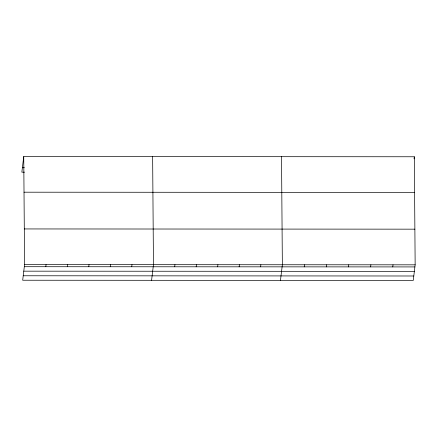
<?xml version="1.0" encoding="UTF-8"?>
<svg xmlns="http://www.w3.org/2000/svg" width="437" height="437" viewBox="0 0 437 437"><rect width="100%" height="100%" fill="white"/><g stroke="black" fill="none" stroke-linecap="round" stroke-linejoin="round"><path stroke-width="0.66" d="M23.74 156.539L24.576 264.603L22.68 280.237L413.26 280.461L415.15 264.827L414.32 156.763L23.74 156.539L21.85 172.173L24.538 172.173M45.803 266.712L46.054 264.614M67.282 266.723L67.538 264.625M88.766 266.739L89.017 264.636M110.244 266.75L110.501 264.653M131.728 266.761L131.985 264.664M151.573 280.308L153.463 264.675L152.633 156.615M174.691 266.788L174.947 264.685M196.175 266.799L196.426 264.702M217.653 266.81L217.91 264.713M239.137 266.827L239.389 264.724M260.616 266.838L260.873 264.74M280.461 280.385L282.357 264.751L281.521 156.686M304.234 266.86L304.485 264.762M326.368 266.876L326.619 264.778M348.497 266.887L348.753 264.789M370.631 266.898L370.887 264.8M392.765 266.914L393.016 264.817M414.063 158.866L414.32 156.763M22.391 167.704L24.406 167.704M24.019 192.198L414.593 192.427M24.297 228.939L414.877 229.168M24.576 264.603L415.15 264.827M24.319 266.701L414.899 266.925M23.778 271.164L414.358 271.393M23.221 275.769L413.801 275.993"/></g></svg>
